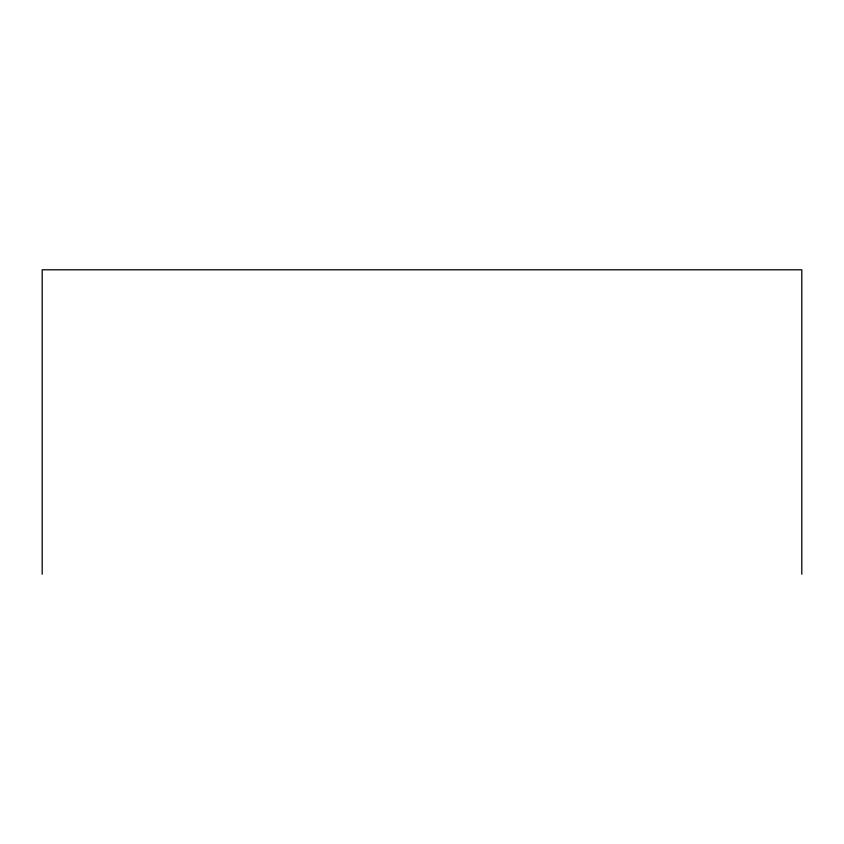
<?xml version="1.0" encoding="UTF-8"?>
<svg xmlns="http://www.w3.org/2000/svg" width="844" height="844" viewBox="0 0 844 844"><rect width="100%" height="100%" fill="white"/><g stroke="black" fill="none" stroke-linecap="round" stroke-linejoin="round"><path stroke-width="1.27" d="M801.8 574.205L801.8 269.795L42.2 269.795L42.2 574.205"/></g></svg>
